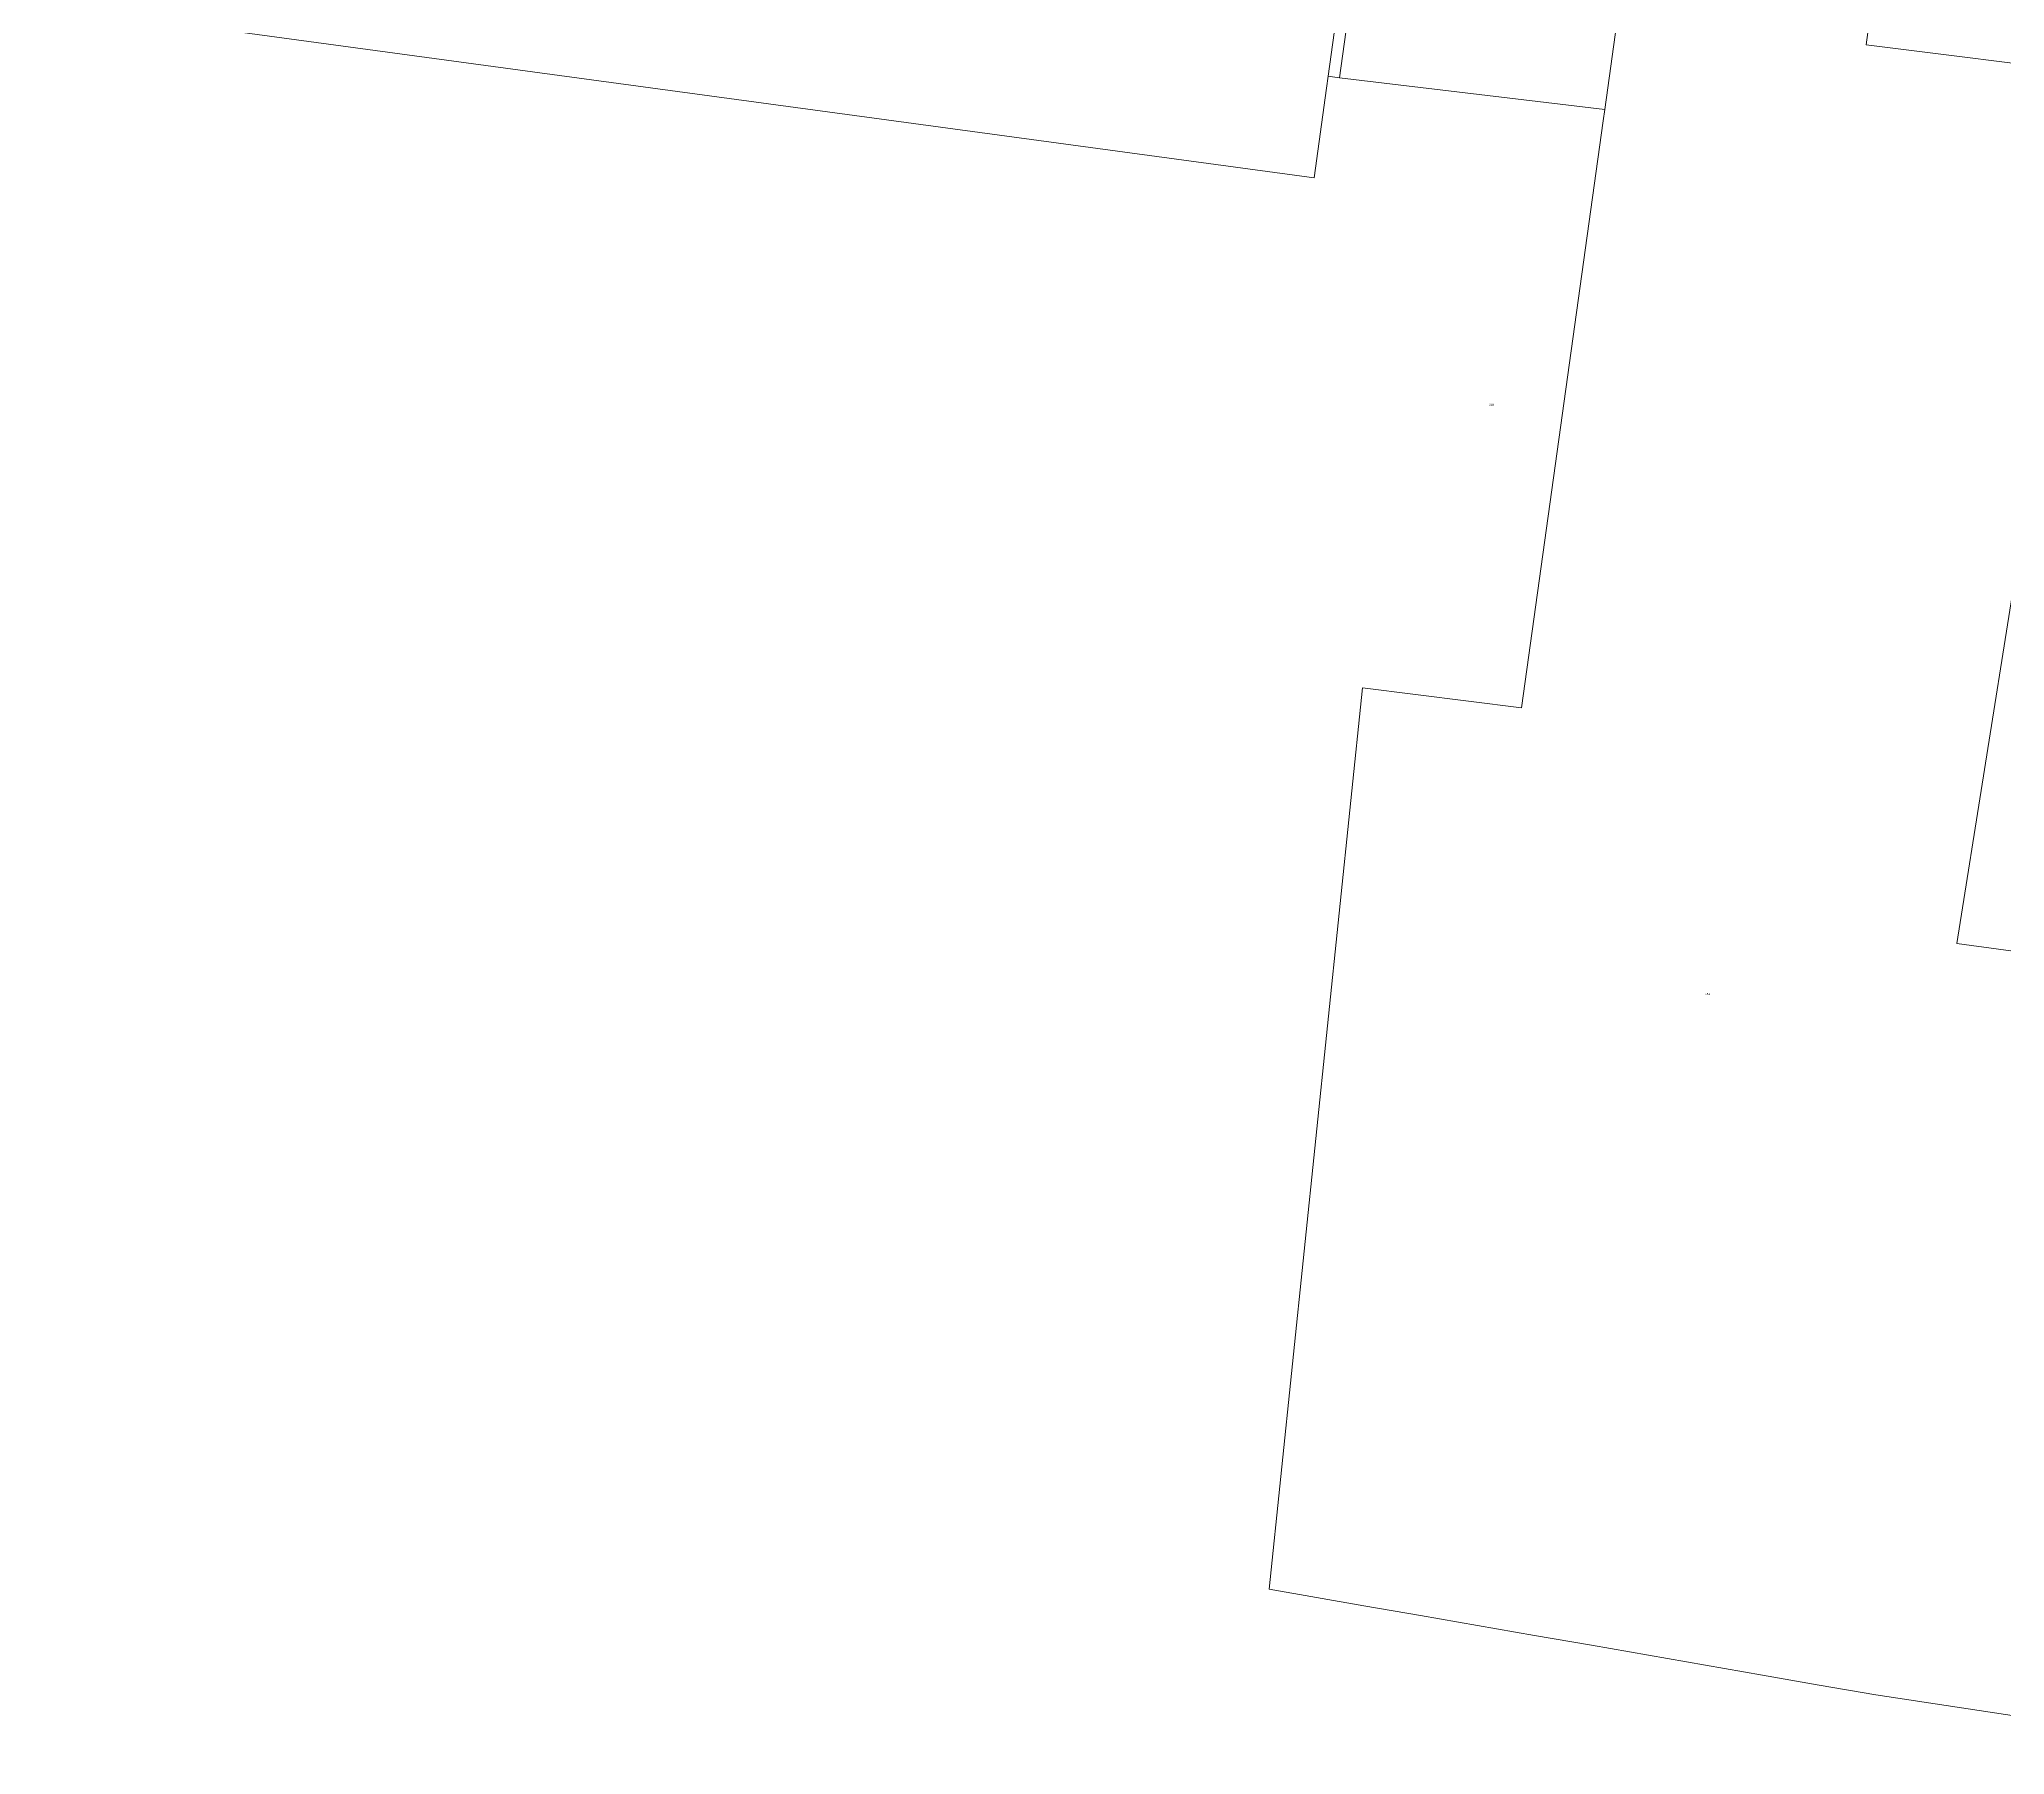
# Model space of a CAD drawing. Header units: metres. Extents: x 240179 to 248264, y 6282606 to 6287315.
# Drawn here: x 241422 to 243124, y 6282980 to 6284467 of the extents above; entities that cross this region are included whole.
import ezdxf

# ---------------------------------------------------------------- set-up
doc = ezdxf.new("R2010")
doc.units = ezdxf.units.M
doc.layers.add('Cadastre Land Parcels_SP_EXT', color=9, linetype='Continuous', lineweight=5)
doc.layers.add('Cadastre Roads_SP_EXT', color=9, linetype='Continuous', lineweight=5)
doc.styles.get("Standard").update_dxf_attribs({"font": 'arial.ttf'})

msp = doc.modelspace()

# ---------------------------------------------------------------- linework, layer by layer
at = {"layer": 'Cadastre Land Parcels_SP_EXT', "linetype": 'Continuous'}
for points in [[(243142.6, 6285908.9), (243104.2, 6285911.3), (243124, 6285850.2), (243109.4, 6285740.1), (243024, 6285781), (243016.4, 6285725.5), (242892.6, 6285670.7), (242797.9, 6285553), (242793.2, 6285511), (242695.2, 6285410.7), (242619.5, 6284860.3), (242859.6, 6284829.9), (242857, 6284809.9), (243047.8, 6284785.8), (243004.3, 6284461.8), (243202.5, 6284436.9), (243082.8, 6283683.2), (243467, 6283630.9)], [(243202.5, 6284436.9), (243004.3, 6284461.8), (243047.8, 6284785.8), (242857, 6284809.9), (242834.2, 6284812.9), (242777.7, 6284405.8), (242776.3, 6284395.8), (242705.6, 6283887.3), (242567.8, 6283904.6), (242487, 6283123.8), (242568.9, 6283109.4), (242618.2, 6283100.9), (242667.6, 6283092.3), (242716.9, 6283083.7), (242766.2, 6283075.1), (242815.6, 6283066.4), (242864.9, 6283057.9), (242914.3, 6283049.3), (242963.6, 6283040.6), (243012.5, 6283032.2), (243355.4, 6282980.3)], [(243467, 6283630.9), (243082.8, 6283683.2), (243202.5, 6284436.9)]]:
    msp.add_lwpolyline(points, dxfattribs=at)
for points in [[(242834.2, 6284812.9), (242604.5, 6284841.9), (242585.5, 6284704.2), (242582.5, 6284683.2), (242548, 6284433.1), (242777.7, 6284405.8), (242834.2, 6284812.9)], [(242572.7, 6284685.2), (241771.4, 6284798), (241739.6, 6284565.6), (241441.3, 6284605.9), (241421.5, 6284496.2), (241481.1, 6284488), (241501.4, 6284485.4), (241501.6, 6284485.4), (242526, 6284346.4), (242536.7, 6284424.3), (242538.1, 6284434.5), (242572.7, 6284685.2)]]:
    msp.add_lwpolyline(points, close=True, dxfattribs=at)
at = {"layer": 'Cadastre Roads_SP_EXT', "linetype": 'Continuous'}
msp.add_lwpolyline([(242604.5, 6284841.9), (242601.4, 6284846.2), (242597.9, 6284851.2), (242594.2, 6284841), (242575.5, 6284705.1), (242572.7, 6284685.2), (242538.1, 6284434.5), (242543.9, 6284433.7), (242548, 6284433.1), (242582.5, 6284683.2), (242585.5, 6284704.2), (242604.5, 6284841.9)], close=True, dxfattribs=at)

# ---------------------------------------------------------------- texts
at = {"layer": 'Cadastre Land Parcels_SP_EXT'}
for s, p in [('258', (242677.6, 6284149.2)), ('151', (242864.7, 6283638.5))]:
    msp.add_text(s, height=1.8, dxfattribs=at).set_placement(p)

doc.saveas('drawing.dxf')
